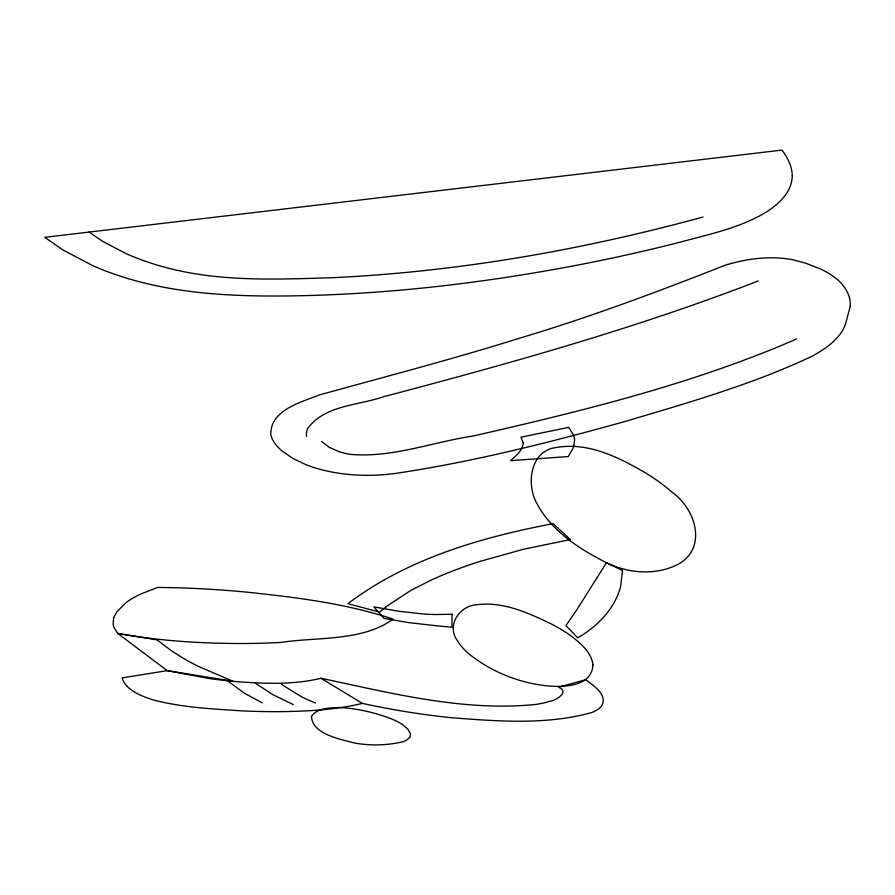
<?xml version="1.0" encoding="UTF-8"?>
<svg xmlns="http://www.w3.org/2000/svg" width="895" height="895" viewBox="0 0 895 895"><rect width="100%" height="100%" fill="white"/><g stroke="black" fill="none" stroke-linecap="round" stroke-linejoin="round"><path stroke-width="1.34" d="M796.695 338.936C693.245 383.977 583.003 410.839 473.354 435.977C432.565 442.007 391.909 458.206 350.214 454.336A30.139 12.105 7.4 0 1 338.757 451.572L329.147 447.243L321.585 441.515M758.3 280.929C636.356 328.163 510.172 363.348 383.832 396.653C358.738 405.513 324.874 404.898 307.768 428.403A83.806 33.797 7.1 0 0 306.571 436.559M703.011 217.037C582.343 249.951 458.352 271.688 333.32 277.663C272.841 279.576 210.538 282.473 152.161 263.51A141.634 67.394 10 0 1 126.005 253.587L102.757 241.404L89.019 232.085M320.969 678.265C294.343 684.776 266.576 683.713 239.435 681.867A167.51 54.897 8.1 0 1 207.797 678.309L167.208 670.635L122.1 677.884C124.808 687.192 134.116 692.327 142.383 696.019A49.191 14.868 8.2 0 0 156.245 700.707C184.336 707.598 213.435 709.008 242.187 710.876A279.743 91.849 8.5 0 0 279.083 711.659C306.996 711.301 335.166 710.015 362.374 703.392C391.809 709.813 421.59 714.657 451.561 717.734C497.978 721.303 546.263 725.151 591.651 712.588A71.22 22.565 5.7 0 0 601.496 706.133C608.208 694.856 593.374 685.425 585.654 679.719L558.536 687.248C570.137 691.656 555.907 700.785 549.608 701.322A82.832 26.604 6.1 0 1 536.575 704.365C463.912 711.961 391.562 693.144 320.969 678.265L362.374 703.392M293.314 704.6L273.087 694.788L255.433 683.321M262.246 702.911L244.1 693.032L228.482 681.487M281.31 684.272L301.134 696.556A145.281 46.193 6.6 0 0 315.476 703.045M452.098 614.272L451.908 627.227L438.393 625.997L408.534 622.584L384.067 618.411L373.853 606.888L398.208 611.184L422.921 613.97A91.1 32.265 6.7 0 0 435.831 614.529L452.098 614.272M622.506 570.406L620.682 586.169A481.074 173.585 9 0 1 612.594 605.188C604.114 618.926 591.629 629.812 577.745 637.855L565.897 625.583L576.469 610.356L606.497 562.698C627.842 573.203 654.312 575.574 676.172 565.248C708.124 549.743 696.31 509.356 672.257 492.395A259.36 98.204 6.5 0 0 644.523 472.336C618.143 456.987 587.724 441.884 556.265 447.511C529.46 450.599 525.678 486.242 537.962 505.339A326.462 127.918 2.5 0 0 553.3 525.936C572.621 545.861 597.569 558.905 622.506 570.406M523.239 442.79C522.837 450.632 515.788 455.835 510.43 460.668L568.291 456.562L573.639 446.974L574.624 439.96A85.819 35.252 6.1 0 0 573.326 434.735L568.705 427.351L520.868 437.196L523.239 442.79M592.96 664.963C591.707 686.577 564.353 687.282 548.076 685.939C519.234 683.165 491.042 671.753 468.51 653.551A196.631 66.577 4.7 0 1 457.177 640.328C446.258 625.348 459.761 605.535 476.722 604.774C502.677 601.295 527.737 612.639 550.526 623.591A196.464 64.462 6.7 0 1 573.505 637.788C582.164 644.758 591.673 653.249 592.96 664.963M792.254 175.666C792.008 192.85 777.643 205.291 763.983 213.413C738.129 228.482 708.381 234.423 679.864 242.243A3547.053 2262.683 49.7 0 1 582.287 264.193C485.828 282.865 387.848 294.556 289.544 295.921C235.161 296.592 179.917 294.186 127.493 278.412A163.125 76.97 10.2 0 1 93.024 265.781L62.661 249.817L44.75 237.32L781.906 150.103C787.589 157.464 792.075 166.179 792.254 175.666M850.25 306.336L845.842 322.759A135.458 62.326 3.4 0 1 839.924 334.45C832.842 343.691 822.908 350.18 812.884 355.83C753.254 384.19 689.295 402.325 626.164 421.165C551.342 442.018 475.827 461.205 398.969 472.907C375.665 476.52 351.724 476.151 328.622 471.385A68.602 27.432 7.5 0 1 305.81 464.617L292.732 458.352L281.835 450.733A92.811 37.355 7.3 0 1 270.793 434.578C270.178 409.921 301.246 402.202 319.571 394.885C386.629 376.381 453.966 358.772 520.364 337.963C589.749 317.188 657.657 291.871 724.95 265.278C742.145 260.042 760.179 256.988 778.202 257.984A54.304 25.485 2.5 0 1 792.701 259.74L805.489 263.119L819.719 268.612A88.941 41.304 2.8 0 1 835.964 278.39C844.444 285.035 851.055 295.205 850.25 306.336M113.62 618.065L113.106 624.33L113.9 627.417L117.737 633.436L167.208 670.635L233.147 681.319L198.668 666.518A236.314 78.491 6.9 0 1 184.683 659.089L172.198 651.291L156.961 639.858L117.737 633.436C158.773 640.82 200.536 643.505 242.198 643.516A371.626 134.876 9.4 0 0 281.444 642.375C317.289 636.837 362.43 641.637 393.106 619.094C345.392 603.275 295.093 597.245 245.308 591.987A348.379 105.028 7.5 0 0 175.275 587.724L157.733 587.411L139.911 594.381A237.98 76.892 7.1 0 0 125.982 602.693L116.775 611.8L113.62 618.065M311.482 716.47C312.221 734.381 340.492 739.136 354.319 742.995C370.183 745.815 386.696 745.524 402.403 741.865A40.107 11.937 6.9 0 0 406.319 740.344L410.156 737.088L410.447 734.001L408.064 729.414L403.063 724.984A64.787 19.287 7 0 0 391.328 718.83C374.323 712.331 356.199 708.202 338.008 707.453C328.991 708.158 316.964 707.911 311.482 716.47M386.327 606.53L379.726 612.102L347.909 603.689C407.37 558.715 480.828 537.403 553.088 523.653L570.428 539.562L523.027 549.373L480.033 561.378A543.981 172.064 3.1 0 0 431.211 580.083L410.962 590.331L386.327 606.53"/></g></svg>
